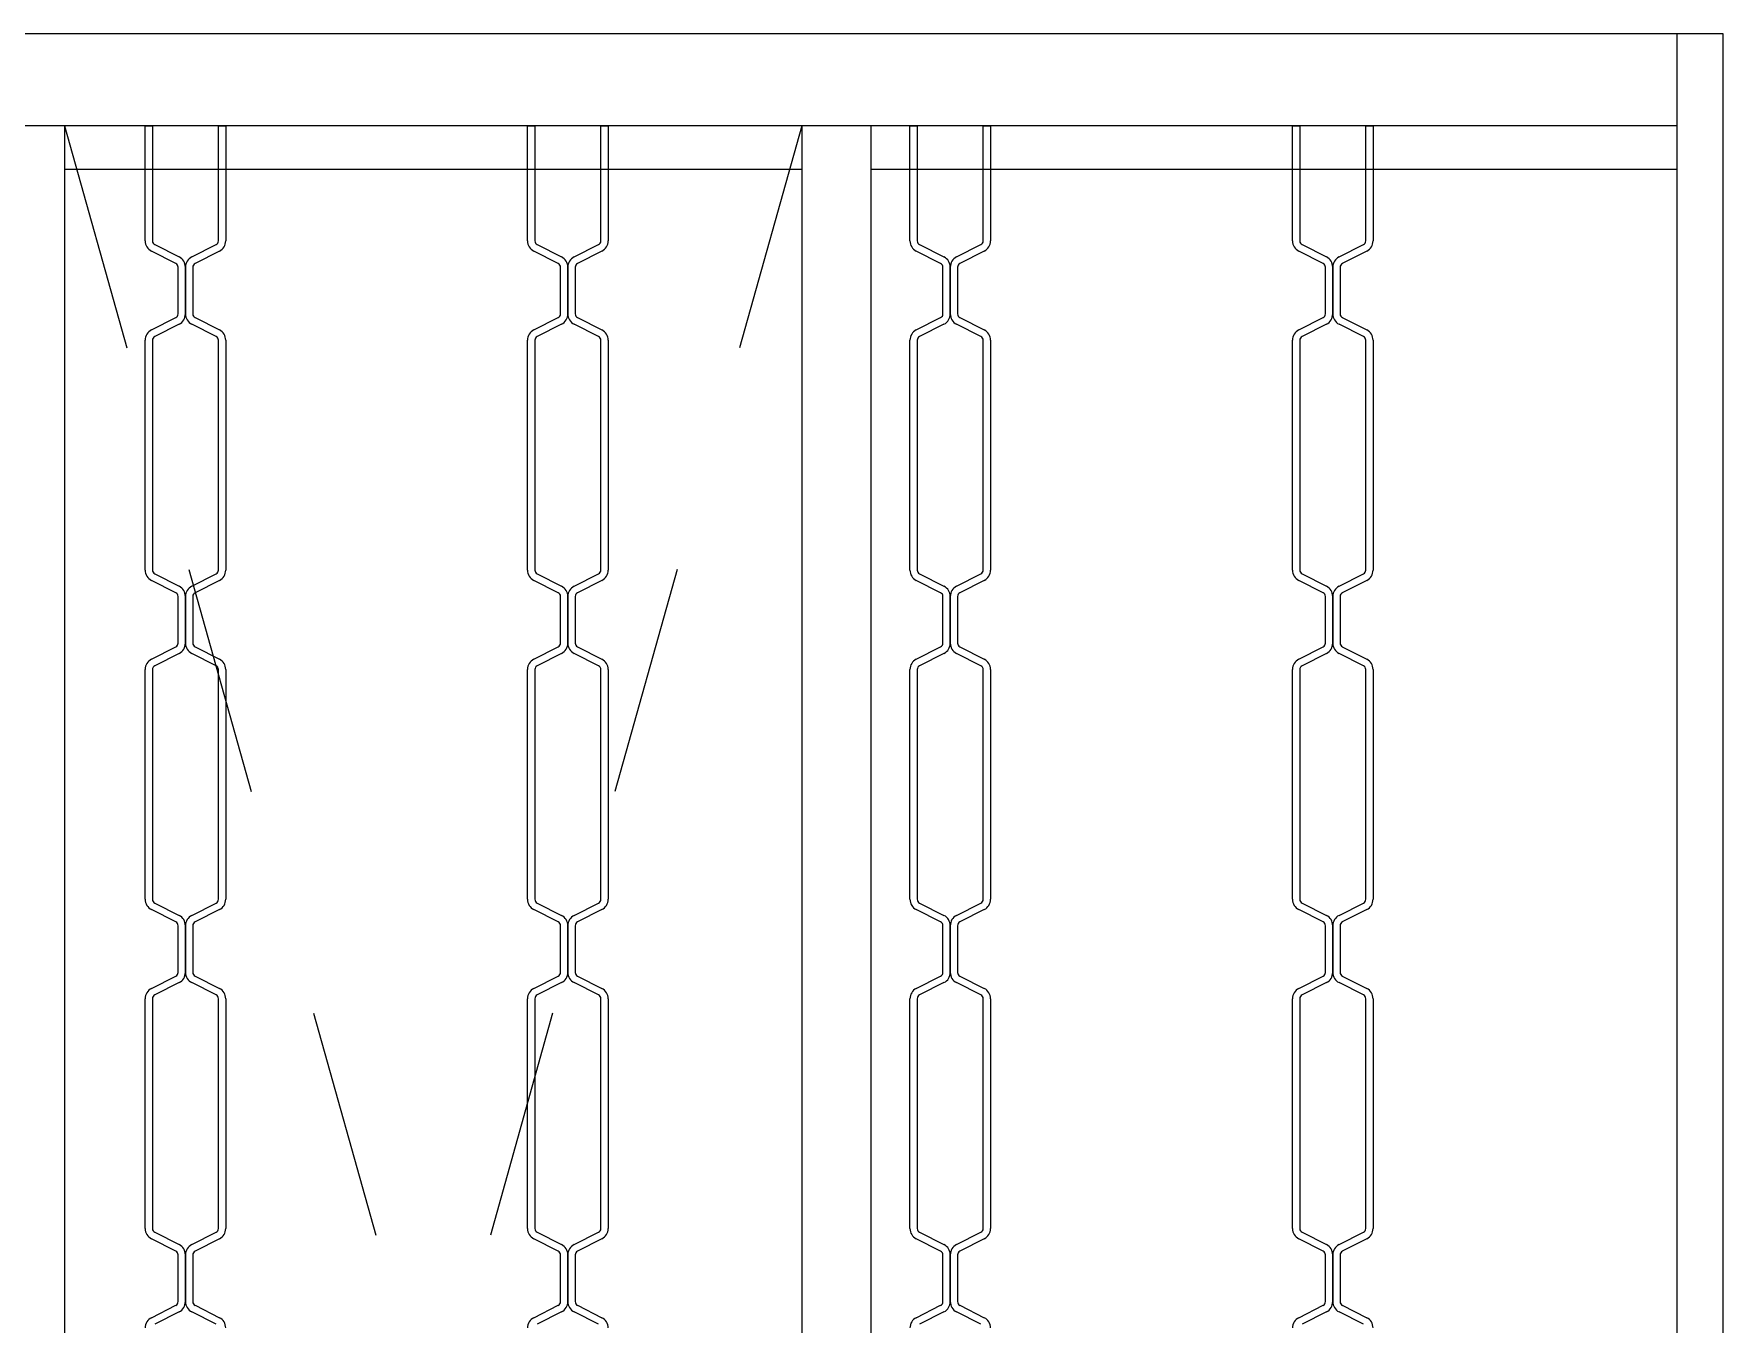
# Model space of a CAD drawing. Header units: millimetres. Extents: x 232.08 to 233.58, y 1281.78 to 1282.98.
# Drawn here: x 232.847 to 233.58, y 1282.424 to 1282.984 of the extents above; entities that cross this region are included whole.
import ezdxf

# ---------------------------------------------------------------- set-up
doc = ezdxf.new("R2010")
doc.units = ezdxf.units.MM
doc.header["$LTSCALE"] = 0.5
doc.linetypes.add('HIDDEN2', pattern=[0.1875, 0.125, -0.0625])
doc.layers.add('Gravia_Janelas', color=1, linetype='Continuous')
doc.layers.add('Gravia_Janelas_hidden2', color=1, linetype='HIDDEN2')

msp = doc.modelspace()

# ---------------------------------------------------------------- linework, layer by layer
at = {"layer": 'Gravia_Janelas', "color": 2}
for p, q in [((233.5801, 1282.98366), (232.0801, 1282.98366)), ((233.5801, 1281.78366), (233.5801, 1282.98366))]:
    msp.add_line(p, q, dxfattribs=at)
at = {"layer": 'Gravia_Janelas'}
for p, q in [((233.5601, 1281.78366), (233.5601, 1282.98366)), ((233.5601, 1282.94366), (232.1001, 1282.94366)), ((233.5601, 1282.94366), (232.1001, 1282.94366)), ((232.8601, 1282.94366), (232.8601, 1281.80366)), ((232.8951, 1282.89379), (232.8951, 1282.94366)), ((232.8951, 1282.94366), (232.89828, 1282.94366)), ((232.89828, 1282.94366), (232.89828, 1282.89379)), ((232.92692, 1282.94366), (232.9301, 1282.94366)), ((232.92692, 1282.89379), (232.92692, 1282.94366)), ((232.9301, 1282.94366), (232.9301, 1282.89379)), ((233.0611, 1282.89379), (233.0611, 1282.94366)), ((233.0611, 1282.94366), (233.06428, 1282.94366)), ((233.06428, 1282.94366), (233.06428, 1282.89379)), ((233.09292, 1282.94366), (233.0961, 1282.94366)), ((233.09292, 1282.89379), (233.09292, 1282.94366)), ((233.0961, 1282.94366), (233.0961, 1282.89379)), ((233.1801, 1282.94366), (233.1801, 1281.80366)), ((233.2101, 1282.94366), (233.2101, 1281.80366)), ((233.2271, 1282.89379), (233.2271, 1282.94366)), ((233.2271, 1282.94366), (233.23028, 1282.94366)), ((233.23028, 1282.94366), (233.23028, 1282.89379)), ((233.25892, 1282.94366), (233.2621, 1282.94366)), ((233.25892, 1282.89379), (233.25892, 1282.94366)), ((233.2621, 1282.94366), (233.2621, 1282.89379)), ((233.3931, 1282.89379), (233.3931, 1282.94366)), ((233.3931, 1282.94366), (233.39628, 1282.94366)), ((233.39628, 1282.94366), (233.39628, 1282.89379)), ((233.42492, 1282.94366), (233.4281, 1282.94366)), ((233.42492, 1282.89379), (233.42492, 1282.94366)), ((233.4281, 1282.94366), (233.4281, 1282.89379)), ((233.1801, 1282.92476), (232.8601, 1282.92476)), ((233.5601, 1282.92476), (233.2101, 1282.92476)), ((232.90842, 1282.88397), (232.89784, 1282.88933)), ((232.89927, 1282.89216), (232.90985, 1282.88681)), ((232.91534, 1282.88681), (232.92592, 1282.89216)), ((232.92735, 1282.88933), (232.91677, 1282.88397)), ((233.07442, 1282.88397), (233.06384, 1282.88933)), ((233.06527, 1282.89216), (233.07585, 1282.88681)), ((233.08134, 1282.88681), (233.09192, 1282.89216)), ((233.09335, 1282.88933), (233.08277, 1282.88397)), ((233.24042, 1282.88397), (233.22984, 1282.88933)), ((233.23127, 1282.89216), (233.24185, 1282.88681)), ((233.24734, 1282.88681), (233.25792, 1282.89216)), ((233.25935, 1282.88933), (233.24877, 1282.88397)), ((233.40642, 1282.88397), (233.39584, 1282.88933)), ((233.39727, 1282.89216), (233.40785, 1282.88681)), ((233.41334, 1282.88681), (233.42392, 1282.89216)), ((233.42535, 1282.88933), (233.41477, 1282.88397)), ((232.90942, 1282.86208), (232.90942, 1282.88234)), ((232.9126, 1282.86208), (232.9126, 1282.88234)), ((232.9126, 1282.88234), (232.9126, 1282.86208)), ((232.91578, 1282.88234), (232.91578, 1282.86208)), ((233.07542, 1282.86208), (233.07542, 1282.88234)), ((233.0786, 1282.86208), (233.0786, 1282.88234)), ((233.0786, 1282.88234), (233.0786, 1282.86208)), ((233.08178, 1282.88234), (233.08178, 1282.86208)), ((233.24142, 1282.86208), (233.24142, 1282.88234)), ((233.2446, 1282.86208), (233.2446, 1282.88234)), ((233.2446, 1282.88234), (233.2446, 1282.86208)), ((233.24778, 1282.88234), (233.24778, 1282.86208)), ((233.40742, 1282.86208), (233.40742, 1282.88234)), ((233.4106, 1282.86208), (233.4106, 1282.88234)), ((233.4106, 1282.88234), (233.4106, 1282.86208)), ((233.41378, 1282.88234), (233.41378, 1282.86208)), ((232.89784, 1282.8551), (232.90842, 1282.86046)), ((232.91677, 1282.86046), (232.92735, 1282.8551)), ((233.06384, 1282.8551), (233.07442, 1282.86046)), ((233.08277, 1282.86046), (233.09335, 1282.8551)), ((233.22984, 1282.8551), (233.24042, 1282.86046)), ((233.24877, 1282.86046), (233.25935, 1282.8551)), ((233.39584, 1282.8551), (233.40642, 1282.86046)), ((233.41477, 1282.86046), (233.42535, 1282.8551)), ((232.8951, 1282.75089), (232.8951, 1282.85064)), ((232.89828, 1282.85064), (232.89828, 1282.75089)), ((232.90985, 1282.85762), (232.89927, 1282.85226)), ((232.92592, 1282.85226), (232.91534, 1282.85762)), ((232.92692, 1282.75089), (232.92692, 1282.85064)), ((232.9301, 1282.85064), (232.9301, 1282.75089)), ((233.0611, 1282.75089), (233.0611, 1282.85064)), ((233.06428, 1282.85064), (233.06428, 1282.75089)), ((233.07585, 1282.85762), (233.06527, 1282.85226)), ((233.09192, 1282.85226), (233.08134, 1282.85762)), ((233.09292, 1282.75089), (233.09292, 1282.85064)), ((233.0961, 1282.85064), (233.0961, 1282.75089)), ((233.2271, 1282.75089), (233.2271, 1282.85064)), ((233.23028, 1282.85064), (233.23028, 1282.75089)), ((233.24185, 1282.85762), (233.23127, 1282.85226)), ((233.25792, 1282.85226), (233.24734, 1282.85762)), ((233.25892, 1282.75089), (233.25892, 1282.85064)), ((233.2621, 1282.85064), (233.2621, 1282.75089)), ((233.3931, 1282.75089), (233.3931, 1282.85064)), ((233.39628, 1282.85064), (233.39628, 1282.75089)), ((233.40785, 1282.85762), (233.39727, 1282.85226)), ((233.42392, 1282.85226), (233.41334, 1282.85762)), ((233.42492, 1282.75089), (233.42492, 1282.85064)), ((233.4281, 1282.85064), (233.4281, 1282.75089)), ((233.5601, 1282.77366), (233.5601, 1282.77766)), ((232.89927, 1282.74926), (232.90985, 1282.74391)), ((232.91534, 1282.74391), (232.92592, 1282.74926)), ((233.06527, 1282.74926), (233.07585, 1282.74391)), ((233.08134, 1282.74391), (233.09192, 1282.74926)), ((233.23127, 1282.74926), (233.24185, 1282.74391)), ((233.24734, 1282.74391), (233.25792, 1282.74926)), ((233.39727, 1282.74926), (233.40785, 1282.74391)), ((233.41334, 1282.74391), (233.42392, 1282.74926)), ((232.90842, 1282.74107), (232.89784, 1282.74643)), ((232.92735, 1282.74643), (232.91677, 1282.74107)), ((233.07442, 1282.74107), (233.06384, 1282.74643)), ((233.09335, 1282.74643), (233.08277, 1282.74107)), ((233.24042, 1282.74107), (233.22984, 1282.74643)), ((233.25935, 1282.74643), (233.24877, 1282.74107)), ((233.40642, 1282.74107), (233.39584, 1282.74643)), ((233.42535, 1282.74643), (233.41477, 1282.74107)), ((232.90942, 1282.71918), (232.90942, 1282.73944)), ((232.9126, 1282.71918), (232.9126, 1282.73944)), ((232.9126, 1282.73944), (232.9126, 1282.71918)), ((232.91578, 1282.73944), (232.91578, 1282.71918)), ((233.07542, 1282.71918), (233.07542, 1282.73944)), ((233.0786, 1282.71918), (233.0786, 1282.73944)), ((233.0786, 1282.73944), (233.0786, 1282.71918)), ((233.08178, 1282.73944), (233.08178, 1282.71918)), ((233.24142, 1282.71918), (233.24142, 1282.73944)), ((233.2446, 1282.71918), (233.2446, 1282.73944)), ((233.2446, 1282.73944), (233.2446, 1282.71918)), ((233.24778, 1282.73944), (233.24778, 1282.71918)), ((233.40742, 1282.71918), (233.40742, 1282.73944)), ((233.4106, 1282.71918), (233.4106, 1282.73944)), ((233.4106, 1282.73944), (233.4106, 1282.71918)), ((233.41378, 1282.73944), (233.41378, 1282.71918)), ((232.89784, 1282.7122), (232.90842, 1282.71756)), ((232.90985, 1282.71472), (232.89927, 1282.70936)), ((232.92592, 1282.70936), (232.91534, 1282.71472)), ((232.91677, 1282.71756), (232.92735, 1282.7122)), ((233.06384, 1282.7122), (233.07442, 1282.71756)), ((233.07585, 1282.71472), (233.06527, 1282.70936)), ((233.09192, 1282.70936), (233.08134, 1282.71472)), ((233.08277, 1282.71756), (233.09335, 1282.7122)), ((233.22984, 1282.7122), (233.24042, 1282.71756)), ((233.24185, 1282.71472), (233.23127, 1282.70936)), ((233.25792, 1282.70936), (233.24734, 1282.71472)), ((233.24877, 1282.71756), (233.25935, 1282.7122)), ((233.39584, 1282.7122), (233.40642, 1282.71756)), ((233.40785, 1282.71472), (233.39727, 1282.70936)), ((233.42392, 1282.70936), (233.41334, 1282.71472)), ((233.41477, 1282.71756), (233.42535, 1282.7122)), ((232.8951, 1282.60799), (232.8951, 1282.70774)), ((232.89828, 1282.70774), (232.89828, 1282.60799)), ((232.92692, 1282.60799), (232.92692, 1282.70774)), ((232.9301, 1282.70774), (232.9301, 1282.60799)), ((233.0611, 1282.60799), (233.0611, 1282.70774)), ((233.06428, 1282.70774), (233.06428, 1282.60799)), ((233.09292, 1282.60799), (233.09292, 1282.70774)), ((233.0961, 1282.70774), (233.0961, 1282.60799)), ((233.2271, 1282.60799), (233.2271, 1282.70774)), ((233.23028, 1282.70774), (233.23028, 1282.60799)), ((233.25892, 1282.60799), (233.25892, 1282.70774)), ((233.2621, 1282.70774), (233.2621, 1282.60799)), ((233.3931, 1282.60799), (233.3931, 1282.70774)), ((233.39628, 1282.70774), (233.39628, 1282.60799)), ((233.42492, 1282.60799), (233.42492, 1282.70774)), ((233.4281, 1282.70774), (233.4281, 1282.60799)), ((233.5601, 1282.61166), (233.5601, 1282.61566)), ((232.90842, 1282.59817), (232.89784, 1282.60353)), ((232.89927, 1282.60636), (232.90985, 1282.60101)), ((232.91534, 1282.60101), (232.92592, 1282.60636)), ((232.92735, 1282.60353), (232.91677, 1282.59817)), ((233.07442, 1282.59817), (233.06384, 1282.60353)), ((233.06527, 1282.60636), (233.07585, 1282.60101)), ((233.08134, 1282.60101), (233.09192, 1282.60636)), ((233.09335, 1282.60353), (233.08277, 1282.59817)), ((233.24042, 1282.59817), (233.22984, 1282.60353)), ((233.23127, 1282.60636), (233.24185, 1282.60101)), ((233.24734, 1282.60101), (233.25792, 1282.60636)), ((233.25935, 1282.60353), (233.24877, 1282.59817)), ((233.40642, 1282.59817), (233.39584, 1282.60353)), ((233.39727, 1282.60636), (233.40785, 1282.60101)), ((233.41334, 1282.60101), (233.42392, 1282.60636)), ((233.42535, 1282.60353), (233.41477, 1282.59817)), ((232.90942, 1282.57628), (232.90942, 1282.59654)), ((232.9126, 1282.57628), (232.9126, 1282.59654)), ((232.9126, 1282.59654), (232.9126, 1282.57628)), ((232.91578, 1282.59654), (232.91578, 1282.57628)), ((233.07542, 1282.57628), (233.07542, 1282.59654)), ((233.0786, 1282.57628), (233.0786, 1282.59654)), ((233.0786, 1282.59654), (233.0786, 1282.57628)), ((233.08178, 1282.59654), (233.08178, 1282.57628)), ((233.24142, 1282.57628), (233.24142, 1282.59654)), ((233.2446, 1282.57628), (233.2446, 1282.59654)), ((233.2446, 1282.59654), (233.2446, 1282.57628)), ((233.24778, 1282.59654), (233.24778, 1282.57628)), ((233.40742, 1282.57628), (233.40742, 1282.59654)), ((233.4106, 1282.57628), (233.4106, 1282.59654)), ((233.4106, 1282.59654), (233.4106, 1282.57628)), ((233.41378, 1282.59654), (233.41378, 1282.57628)), ((232.89784, 1282.5693), (232.90842, 1282.57466)), ((232.90985, 1282.57182), (232.89927, 1282.56646)), ((232.92592, 1282.56646), (232.91534, 1282.57182)), ((232.91677, 1282.57466), (232.92735, 1282.5693)), ((233.06384, 1282.5693), (233.07442, 1282.57466)), ((233.07585, 1282.57182), (233.06527, 1282.56646)), ((233.09192, 1282.56646), (233.08134, 1282.57182)), ((233.08277, 1282.57466), (233.09335, 1282.5693)), ((233.22984, 1282.5693), (233.24042, 1282.57466)), ((233.24185, 1282.57182), (233.23127, 1282.56646)), ((233.25792, 1282.56646), (233.24734, 1282.57182)), ((233.24877, 1282.57466), (233.25935, 1282.5693)), ((233.39584, 1282.5693), (233.40642, 1282.57466)), ((233.40785, 1282.57182), (233.39727, 1282.56646)), ((233.42392, 1282.56646), (233.41334, 1282.57182)), ((233.41477, 1282.57466), (233.42535, 1282.5693)), ((232.8951, 1282.46509), (232.8951, 1282.56484)), ((232.89828, 1282.56484), (232.89828, 1282.46509)), ((232.92692, 1282.46509), (232.92692, 1282.56484)), ((232.9301, 1282.56484), (232.9301, 1282.46509)), ((233.0611, 1282.46509), (233.0611, 1282.56484)), ((233.06428, 1282.56484), (233.06428, 1282.46509)), ((233.09292, 1282.46509), (233.09292, 1282.56484)), ((233.0961, 1282.56484), (233.0961, 1282.46509)), ((233.2271, 1282.46509), (233.2271, 1282.56484)), ((233.23028, 1282.56484), (233.23028, 1282.46509)), ((233.25892, 1282.46509), (233.25892, 1282.56484)), ((233.2621, 1282.56484), (233.2621, 1282.46509)), ((233.3931, 1282.46509), (233.3931, 1282.56484)), ((233.39628, 1282.56484), (233.39628, 1282.46509)), ((233.42492, 1282.46509), (233.42492, 1282.56484)), ((233.4281, 1282.56484), (233.4281, 1282.46509)), ((232.89927, 1282.46346), (232.90985, 1282.45811)), ((232.91534, 1282.45811), (232.92592, 1282.46346)), ((233.06527, 1282.46346), (233.07585, 1282.45811)), ((233.08134, 1282.45811), (233.09192, 1282.46346)), ((233.23127, 1282.46346), (233.24185, 1282.45811)), ((233.24734, 1282.45811), (233.25792, 1282.46346)), ((233.39727, 1282.46346), (233.40785, 1282.45811)), ((233.41334, 1282.45811), (233.42392, 1282.46346)), ((232.90842, 1282.45527), (232.89784, 1282.46063)), ((232.92735, 1282.46063), (232.91677, 1282.45527)), ((233.07442, 1282.45527), (233.06384, 1282.46063)), ((233.09335, 1282.46063), (233.08277, 1282.45527)), ((233.24042, 1282.45527), (233.22984, 1282.46063)), ((233.25935, 1282.46063), (233.24877, 1282.45527)), ((233.40642, 1282.45527), (233.39584, 1282.46063)), ((233.42535, 1282.46063), (233.41477, 1282.45527)), ((232.90942, 1282.43338), (232.90942, 1282.45364)), ((232.9126, 1282.43338), (232.9126, 1282.45364)), ((232.9126, 1282.45364), (232.9126, 1282.43338)), ((232.91578, 1282.45364), (232.91578, 1282.43338)), ((233.07542, 1282.43338), (233.07542, 1282.45364)), ((233.0786, 1282.43338), (233.0786, 1282.45364)), ((233.0786, 1282.45364), (233.0786, 1282.43338)), ((233.08178, 1282.45364), (233.08178, 1282.43338)), ((233.24142, 1282.43338), (233.24142, 1282.45364)), ((233.2446, 1282.43338), (233.2446, 1282.45364)), ((233.2446, 1282.45364), (233.2446, 1282.43338)), ((233.24778, 1282.45364), (233.24778, 1282.43338)), ((233.40742, 1282.43338), (233.40742, 1282.45364)), ((233.4106, 1282.43338), (233.4106, 1282.45364)), ((233.4106, 1282.45364), (233.4106, 1282.43338)), ((233.41378, 1282.45364), (233.41378, 1282.43338)), ((233.5601, 1282.44966), (233.5601, 1282.45366)), ((232.89784, 1282.4264), (232.90842, 1282.43176)), ((232.90985, 1282.42892), (232.89927, 1282.42356)), ((232.92592, 1282.42356), (232.91534, 1282.42892)), ((232.91677, 1282.43176), (232.92735, 1282.4264)), ((233.06384, 1282.4264), (233.07442, 1282.43176)), ((233.07585, 1282.42892), (233.06527, 1282.42356)), ((233.09192, 1282.42356), (233.08134, 1282.42892)), ((233.08277, 1282.43176), (233.09335, 1282.4264)), ((233.22984, 1282.4264), (233.24042, 1282.43176)), ((233.24185, 1282.42892), (233.23127, 1282.42356)), ((233.25792, 1282.42356), (233.24734, 1282.42892)), ((233.24877, 1282.43176), (233.25935, 1282.4264)), ((233.39584, 1282.4264), (233.40642, 1282.43176)), ((233.40785, 1282.42892), (233.39727, 1282.42356)), ((233.42392, 1282.42356), (233.41334, 1282.42892)), ((233.41477, 1282.43176), (233.42535, 1282.4264))]:
    msp.add_line(p, q, dxfattribs=at)
for centre, radius, start, end in [((232.9001, 1282.89379), 0.005, 180, 243.14759), ((232.9001, 1282.89379), 0.00182, 180, 243.14759), ((232.9251, 1282.89379), 0.00182, 296.85241, 0), ((232.9251, 1282.89379), 0.005, 296.85241, 0), ((233.0661, 1282.89379), 0.005, 180, 243.14759), ((233.0661, 1282.89379), 0.00182, 180, 243.14759), ((233.0911, 1282.89379), 0.00182, 296.85241, 0), ((233.0911, 1282.89379), 0.005, 296.85241, 0), ((233.2321, 1282.89379), 0.005, 180, 243.14759), ((233.2321, 1282.89379), 0.00182, 180, 243.14759), ((233.2571, 1282.89379), 0.00182, 296.85241, 0), ((233.2571, 1282.89379), 0.005, 296.85241, 0), ((233.3981, 1282.89379), 0.005, 180, 243.14759), ((233.3981, 1282.89379), 0.00182, 180, 243.14759), ((233.4231, 1282.89379), 0.00182, 296.85241, 0), ((233.4231, 1282.89379), 0.005, 296.85241, 0), ((232.9076, 1282.88234), 0.00182, 0, 63.14759), ((232.9076, 1282.88234), 0.005, 0, 63.14759), ((232.9176, 1282.88234), 0.005, 116.85241, 180), ((232.9176, 1282.88234), 0.00182, 116.85241, 180), ((233.0736, 1282.88234), 0.00182, 0, 63.14759), ((233.0736, 1282.88234), 0.005, 0, 63.14759), ((233.0836, 1282.88234), 0.005, 116.85241, 180), ((233.0836, 1282.88234), 0.00182, 116.85241, 180), ((233.2396, 1282.88234), 0.00182, 0, 63.14759), ((233.2396, 1282.88234), 0.005, 0, 63.14759), ((233.2496, 1282.88234), 0.005, 116.85241, 180), ((233.2496, 1282.88234), 0.00182, 116.85241, 180), ((233.4056, 1282.88234), 0.00182, 0, 63.14759), ((233.4056, 1282.88234), 0.005, 0, 63.14759), ((233.4156, 1282.88234), 0.005, 116.85241, 180), ((233.4156, 1282.88234), 0.00182, 116.85241, 180), ((232.9076, 1282.86208), 0.00182, 296.85241, 0), ((232.9076, 1282.86208), 0.005, 296.85241, 0), ((232.9176, 1282.86208), 0.005, 180, 243.14759), ((232.9176, 1282.86208), 0.00182, 180, 243.14759), ((233.0736, 1282.86208), 0.00182, 296.85241, 0), ((233.0736, 1282.86208), 0.005, 296.85241, 0), ((233.0836, 1282.86208), 0.005, 180, 243.14759), ((233.0836, 1282.86208), 0.00182, 180, 243.14759), ((233.2396, 1282.86208), 0.00182, 296.85241, 0), ((233.2396, 1282.86208), 0.005, 296.85241, 0), ((233.2496, 1282.86208), 0.005, 180, 243.14759), ((233.2496, 1282.86208), 0.00182, 180, 243.14759), ((233.4056, 1282.86208), 0.00182, 296.85241, 0), ((233.4056, 1282.86208), 0.005, 296.85241, 0), ((233.4156, 1282.86208), 0.005, 180, 243.14759), ((233.4156, 1282.86208), 0.00182, 180, 243.14759), ((232.9001, 1282.85064), 0.005, 116.85241, 180), ((232.9001, 1282.85064), 0.00182, 116.85241, 180), ((232.9251, 1282.85064), 0.00182, 0, 63.14759), ((232.9251, 1282.85064), 0.005, 0, 63.14759), ((233.0661, 1282.85064), 0.005, 116.85241, 180), ((233.0661, 1282.85064), 0.00182, 116.85241, 180), ((233.0911, 1282.85064), 0.00182, 0, 63.14759), ((233.0911, 1282.85064), 0.005, 0, 63.14759), ((233.2321, 1282.85064), 0.005, 116.85241, 180), ((233.2321, 1282.85064), 0.00182, 116.85241, 180), ((233.2571, 1282.85064), 0.00182, 0, 63.14759), ((233.2571, 1282.85064), 0.005, 0, 63.14759), ((233.3981, 1282.85064), 0.005, 116.85241, 180), ((233.3981, 1282.85064), 0.00182, 116.85241, 180), ((233.4231, 1282.85064), 0.00182, 0, 63.14759), ((233.4231, 1282.85064), 0.005, 0, 63.14759), ((232.9001, 1282.75089), 0.005, 180, 243.14759), ((232.9001, 1282.75089), 0.00182, 180, 243.14759), ((232.9251, 1282.75089), 0.00182, 296.85241, 0), ((232.9251, 1282.75089), 0.005, 296.85241, 0), ((233.0661, 1282.75089), 0.005, 180, 243.14759), ((233.0661, 1282.75089), 0.00182, 180, 243.14759), ((233.0911, 1282.75089), 0.00182, 296.85241, 0), ((233.0911, 1282.75089), 0.005, 296.85241, 0), ((233.2321, 1282.75089), 0.005, 180, 243.14759), ((233.2321, 1282.75089), 0.00182, 180, 243.14759), ((233.2571, 1282.75089), 0.00182, 296.85241, 0), ((233.2571, 1282.75089), 0.005, 296.85241, 0), ((233.3981, 1282.75089), 0.005, 180, 243.14759), ((233.3981, 1282.75089), 0.00182, 180, 243.14759), ((233.4231, 1282.75089), 0.00182, 296.85241, 0), ((233.4231, 1282.75089), 0.005, 296.85241, 0), ((232.9076, 1282.73944), 0.00182, 0, 63.14759), ((232.9076, 1282.73944), 0.005, 0, 63.14759), ((232.9176, 1282.73944), 0.005, 116.85241, 180), ((232.9176, 1282.73944), 0.00182, 116.85241, 180), ((233.0736, 1282.73944), 0.00182, 0, 63.14759), ((233.0736, 1282.73944), 0.005, 0, 63.14759), ((233.0836, 1282.73944), 0.005, 116.85241, 180), ((233.0836, 1282.73944), 0.00182, 116.85241, 180), ((233.2396, 1282.73944), 0.00182, 0, 63.14759), ((233.2396, 1282.73944), 0.005, 0, 63.14759), ((233.2496, 1282.73944), 0.005, 116.85241, 180), ((233.2496, 1282.73944), 0.00182, 116.85241, 180), ((233.4056, 1282.73944), 0.00182, 0, 63.14759), ((233.4056, 1282.73944), 0.005, 0, 63.14759), ((233.4156, 1282.73944), 0.005, 116.85241, 180), ((233.4156, 1282.73944), 0.00182, 116.85241, 180), ((232.9076, 1282.71918), 0.00182, 296.85241, 0), ((232.9076, 1282.71918), 0.005, 296.85241, 0), ((232.9176, 1282.71918), 0.005, 180, 243.14759), ((232.9176, 1282.71918), 0.00182, 180, 243.14759), ((233.0736, 1282.71918), 0.00182, 296.85241, 0), ((233.0736, 1282.71918), 0.005, 296.85241, 0), ((233.0836, 1282.71918), 0.005, 180, 243.14759), ((233.0836, 1282.71918), 0.00182, 180, 243.14759), ((233.2396, 1282.71918), 0.00182, 296.85241, 0), ((233.2396, 1282.71918), 0.005, 296.85241, 0), ((233.2496, 1282.71918), 0.005, 180, 243.14759), ((233.2496, 1282.71918), 0.00182, 180, 243.14759), ((233.4056, 1282.71918), 0.00182, 296.85241, 0), ((233.4056, 1282.71918), 0.005, 296.85241, 0), ((233.4156, 1282.71918), 0.005, 180, 243.14759), ((233.4156, 1282.71918), 0.00182, 180, 243.14759), ((232.9001, 1282.70774), 0.005, 116.85241, 180), ((232.9251, 1282.70774), 0.005, 0, 63.14759), ((233.0661, 1282.70774), 0.005, 116.85241, 180), ((233.0911, 1282.70774), 0.005, 0, 63.14759), ((233.2321, 1282.70774), 0.005, 116.85241, 180), ((233.2571, 1282.70774), 0.005, 0, 63.14759), ((233.3981, 1282.70774), 0.005, 116.85241, 180), ((233.4231, 1282.70774), 0.005, 0, 63.14759), ((232.9001, 1282.70774), 0.00182, 116.85241, 180), ((232.9251, 1282.70774), 0.00182, 0, 63.14759), ((233.0661, 1282.70774), 0.00182, 116.85241, 180), ((233.0911, 1282.70774), 0.00182, 0, 63.14759), ((233.2321, 1282.70774), 0.00182, 116.85241, 180), ((233.2571, 1282.70774), 0.00182, 0, 63.14759), ((233.3981, 1282.70774), 0.00182, 116.85241, 180), ((233.4231, 1282.70774), 0.00182, 0, 63.14759), ((232.9001, 1282.60799), 0.005, 180, 243.14759), ((232.9001, 1282.60799), 0.00182, 180, 243.14759), ((232.9251, 1282.60799), 0.00182, 296.85241, 0), ((232.9251, 1282.60799), 0.005, 296.85241, 0), ((233.0661, 1282.60799), 0.005, 180, 243.14759), ((233.0661, 1282.60799), 0.00182, 180, 243.14759), ((233.0911, 1282.60799), 0.00182, 296.85241, 0), ((233.0911, 1282.60799), 0.005, 296.85241, 0), ((233.2321, 1282.60799), 0.005, 180, 243.14759), ((233.2321, 1282.60799), 0.00182, 180, 243.14759), ((233.2571, 1282.60799), 0.00182, 296.85241, 0), ((233.2571, 1282.60799), 0.005, 296.85241, 0), ((233.3981, 1282.60799), 0.005, 180, 243.14759), ((233.3981, 1282.60799), 0.00182, 180, 243.14759), ((233.4231, 1282.60799), 0.00182, 296.85241, 0), ((233.4231, 1282.60799), 0.005, 296.85241, 0), ((232.9076, 1282.59654), 0.00182, 0, 63.14759), ((232.9076, 1282.59654), 0.005, 0, 63.14759), ((232.9176, 1282.59654), 0.005, 116.85241, 180), ((232.9176, 1282.59654), 0.00182, 116.85241, 180), ((233.0736, 1282.59654), 0.00182, 0, 63.14759), ((233.0736, 1282.59654), 0.005, 0, 63.14759), ((233.0836, 1282.59654), 0.005, 116.85241, 180), ((233.0836, 1282.59654), 0.00182, 116.85241, 180), ((233.2396, 1282.59654), 0.00182, 0, 63.14759), ((233.2396, 1282.59654), 0.005, 0, 63.14759), ((233.2496, 1282.59654), 0.005, 116.85241, 180), ((233.2496, 1282.59654), 0.00182, 116.85241, 180), ((233.4056, 1282.59654), 0.00182, 0, 63.14759), ((233.4056, 1282.59654), 0.005, 0, 63.14759), ((233.4156, 1282.59654), 0.005, 116.85241, 180), ((233.4156, 1282.59654), 0.00182, 116.85241, 180), ((232.9076, 1282.57628), 0.00182, 296.85241, 0), ((232.9076, 1282.57628), 0.005, 296.85241, 0), ((232.9176, 1282.57628), 0.005, 180, 243.14759), ((232.9176, 1282.57628), 0.00182, 180, 243.14759), ((233.0736, 1282.57628), 0.00182, 296.85241, 0), ((233.0736, 1282.57628), 0.005, 296.85241, 0), ((233.0836, 1282.57628), 0.005, 180, 243.14759), ((233.0836, 1282.57628), 0.00182, 180, 243.14759), ((233.2396, 1282.57628), 0.00182, 296.85241, 0), ((233.2396, 1282.57628), 0.005, 296.85241, 0), ((233.2496, 1282.57628), 0.005, 180, 243.14759), ((233.2496, 1282.57628), 0.00182, 180, 243.14759), ((233.4056, 1282.57628), 0.00182, 296.85241, 0), ((233.4056, 1282.57628), 0.005, 296.85241, 0), ((233.4156, 1282.57628), 0.005, 180, 243.14759), ((233.4156, 1282.57628), 0.00182, 180, 243.14759), ((232.9001, 1282.56484), 0.005, 116.85241, 180), ((232.9001, 1282.56484), 0.00182, 116.85241, 180), ((232.9251, 1282.56484), 0.00182, 0, 63.14759), ((232.9251, 1282.56484), 0.005, 0, 63.14759), ((233.0661, 1282.56484), 0.005, 116.85241, 180), ((233.0661, 1282.56484), 0.00182, 116.85241, 180), ((233.0911, 1282.56484), 0.00182, 0, 63.14759), ((233.0911, 1282.56484), 0.005, 0, 63.14759), ((233.2321, 1282.56484), 0.005, 116.85241, 180), ((233.2321, 1282.56484), 0.00182, 116.85241, 180), ((233.2571, 1282.56484), 0.00182, 0, 63.14759), ((233.2571, 1282.56484), 0.005, 0, 63.14759), ((233.3981, 1282.56484), 0.005, 116.85241, 180), ((233.3981, 1282.56484), 0.00182, 116.85241, 180), ((233.4231, 1282.56484), 0.00182, 0, 63.14759), ((233.4231, 1282.56484), 0.005, 0, 63.14759), ((232.9001, 1282.46509), 0.005, 180, 243.14759), ((232.9001, 1282.46509), 0.00182, 180, 243.14759), ((232.9251, 1282.46509), 0.00182, 296.85241, 0), ((232.9251, 1282.46509), 0.005, 296.85241, 0), ((233.0661, 1282.46509), 0.005, 180, 243.14759), ((233.0661, 1282.46509), 0.00182, 180, 243.14759), ((233.0911, 1282.46509), 0.00182, 296.85241, 0), ((233.0911, 1282.46509), 0.005, 296.85241, 0), ((233.2321, 1282.46509), 0.005, 180, 243.14759), ((233.2321, 1282.46509), 0.00182, 180, 243.14759), ((233.2571, 1282.46509), 0.00182, 296.85241, 0), ((233.2571, 1282.46509), 0.005, 296.85241, 0), ((233.3981, 1282.46509), 0.005, 180, 243.14759), ((233.3981, 1282.46509), 0.00182, 180, 243.14759), ((233.4231, 1282.46509), 0.00182, 296.85241, 0), ((233.4231, 1282.46509), 0.005, 296.85241, 0), ((232.9076, 1282.45364), 0.00182, 0, 63.14759), ((232.9076, 1282.45364), 0.005, 0, 63.14759), ((232.9176, 1282.45364), 0.005, 116.85241, 180), ((232.9176, 1282.45364), 0.00182, 116.85241, 180), ((233.0736, 1282.45364), 0.00182, 0, 63.14759), ((233.0736, 1282.45364), 0.005, 0, 63.14759), ((233.0836, 1282.45364), 0.005, 116.85241, 180), ((233.0836, 1282.45364), 0.00182, 116.85241, 180), ((233.2396, 1282.45364), 0.00182, 0, 63.14759), ((233.2396, 1282.45364), 0.005, 0, 63.14759), ((233.2496, 1282.45364), 0.005, 116.85241, 180), ((233.2496, 1282.45364), 0.00182, 116.85241, 180), ((233.4056, 1282.45364), 0.00182, 0, 63.14759), ((233.4056, 1282.45364), 0.005, 0, 63.14759), ((233.4156, 1282.45364), 0.005, 116.85241, 180), ((233.4156, 1282.45364), 0.00182, 116.85241, 180), ((232.9076, 1282.43338), 0.00182, 296.85241, 0), ((232.9076, 1282.43338), 0.005, 296.85241, 0), ((232.9176, 1282.43338), 0.005, 180, 243.14759), ((232.9176, 1282.43338), 0.00182, 180, 243.14759), ((233.0736, 1282.43338), 0.00182, 296.85241, 0), ((233.0736, 1282.43338), 0.005, 296.85241, 0), ((233.0836, 1282.43338), 0.005, 180, 243.14759), ((233.0836, 1282.43338), 0.00182, 180, 243.14759), ((233.2396, 1282.43338), 0.00182, 296.85241, 0), ((233.2396, 1282.43338), 0.005, 296.85241, 0), ((233.2496, 1282.43338), 0.005, 180, 243.14759), ((233.2496, 1282.43338), 0.00182, 180, 243.14759), ((233.4056, 1282.43338), 0.00182, 296.85241, 0), ((233.4056, 1282.43338), 0.005, 296.85241, 0), ((233.4156, 1282.43338), 0.005, 180, 243.14759), ((233.4156, 1282.43338), 0.00182, 180, 243.14759), ((232.9001, 1282.42194), 0.005, 116.85241, 180), ((232.9251, 1282.42194), 0.005, 0, 63.14759), ((233.0661, 1282.42194), 0.005, 116.85241, 180), ((233.0911, 1282.42194), 0.005, 0, 63.14759), ((233.2321, 1282.42194), 0.005, 116.85241, 180), ((233.2571, 1282.42194), 0.005, 0, 63.14759), ((233.3981, 1282.42194), 0.005, 116.85241, 180), ((233.4231, 1282.42194), 0.005, 0, 63.14759)]:
    msp.add_arc(centre, radius, start, end, dxfattribs=at)
at = {"layer": 'Gravia_Janelas_hidden2'}
for p, q in [((233.1801, 1282.94366), (232.8601, 1281.80366)), ((232.8601, 1282.94366), (233.1801, 1281.80366))]:
    msp.add_line(p, q, dxfattribs=at)

doc.saveas('drawing.dxf')
